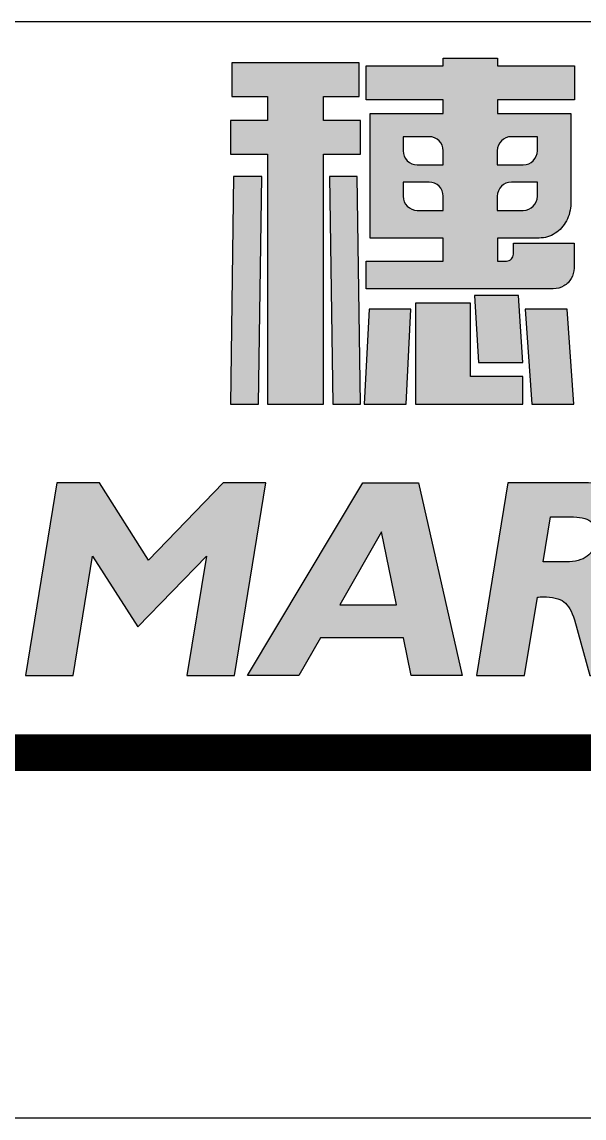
# Model space of a CAD drawing. Header units: millimetres. Extents: x 2011 to 2221, y 1238 to 1535.
# Drawn here: x 2182.6 to 2190.3, y 1237.92 to 1252.92 of the extents above; entities that cross this region are included whole.
import ezdxf

# ---------------------------------------------------------------- set-up
doc = ezdxf.new("R2010")
doc.units = ezdxf.units.MM

msp = doc.modelspace()

# ---------------------------------------------------------------- hatches: boundary and pattern name
at = {"linetype": 'Continuous'}
for points in [[(2186.729, 1247.687), (2186.729, 1251.107), (2187.239, 1251.107), (2187.239, 1251.13), (2187.239, 1251.13), (2187.239, 1251.51), (2187.239, 1251.51), (2187.239, 1251.571), (2186.729, 1251.571), (2186.729, 1251.896), (2187.219, 1251.896), (2187.219, 1251.97), (2187.219, 1252.349), (2187.219, 1252.36), (2185.475, 1252.36), (2185.475, 1251.896), (2185.965, 1251.896), (2185.965, 1251.571), (2185.455, 1251.571), (2185.455, 1251.51), (2185.455, 1251.51), (2185.455, 1251.13), (2185.455, 1251.13), (2185.455, 1251.107), (2185.965, 1251.107), (2185.965, 1247.687)], [(2185.84, 1247.687), (2185.885, 1250.805), (2185.5, 1250.805), (2185.455, 1247.687)], [(2187.239, 1247.687), (2187.194, 1250.805), (2186.814, 1250.805), (2186.859, 1247.687)], [(2189.463, 1247.687), (2189.463, 1248.067), (2188.743, 1248.067), (2188.743, 1249.071), (2187.989, 1249.071), (2187.989, 1247.687)], [(2189.463, 1248.257), (2189.403, 1249.176), (2188.798, 1249.176), (2188.853, 1248.257)], [(2187.864, 1247.687), (2187.929, 1248.986), (2187.354, 1248.986), (2187.289, 1247.687)], [(2190.158, 1247.687), (2190.068, 1248.986), (2189.493, 1248.986), (2189.583, 1247.687)]]:
    msp.add_hatch(color=0, dxfattribs=at).paths.add_polyline_path(points)
h = msp.add_hatch(color=0, dxfattribs=at)
edge = h.paths.add_edge_path()
edge.add_spline(control_points=[(2190.118, 1251.665), (2190.118, 1251.665), (2189.113, 1251.665), (2189.113, 1251.665), (2189.113, 1251.665), (2189.113, 1251.854), (2189.113, 1251.854), (2189.113, 1251.854), (2190.169, 1251.854), (2190.169, 1251.854), (2190.169, 1251.854), (2190.169, 1252.319), (2190.169, 1252.319), (2190.169, 1252.319), (2189.113, 1252.319), (2189.113, 1252.319), (2189.113, 1252.319), (2189.113, 1252.424), (2189.113, 1252.424), (2189.113, 1252.424), (2188.369, 1252.424), (2188.369, 1252.424), (2188.369, 1252.424), (2188.369, 1252.319), (2188.369, 1252.319), (2188.369, 1252.319), (2187.313, 1252.319), (2187.313, 1252.319), (2187.313, 1252.319), (2187.313, 1251.854), (2187.313, 1251.854), (2187.313, 1251.854), (2188.369, 1251.854), (2188.369, 1251.854), (2188.369, 1251.854), (2188.369, 1251.665), (2188.369, 1251.665), (2188.369, 1251.665), (2187.369, 1251.665), (2187.369, 1251.665), (2187.369, 1251.665), (2187.369, 1249.961), (2187.369, 1249.961), (2187.369, 1249.961), (2188.369, 1249.961), (2188.369, 1249.961), (2188.369, 1249.961), (2188.369, 1249.646), (2188.369, 1249.646), (2188.369, 1249.646), (2187.314, 1249.646), (2187.314, 1249.646), (2187.314, 1249.646), (2187.314, 1249.266), (2187.314, 1249.266), (2187.314, 1249.266), (2189.878, 1249.266), (2189.878, 1249.266), (2189.932, 1249.267), (2189.98, 1249.28), (2190.023, 1249.305), (2190.065, 1249.331), (2190.099, 1249.365), (2190.124, 1249.409), (2190.149, 1249.451), (2190.162, 1249.499), (2190.163, 1249.551), (2190.163, 1249.551), (2190.163, 1249.891), (2190.163, 1249.891), (2190.163, 1249.891), (2189.333, 1249.891), (2189.333, 1249.891), (2189.333, 1249.891), (2189.333, 1249.741), (2189.333, 1249.741), (2189.332, 1249.715), (2189.323, 1249.693), (2189.305, 1249.675), (2189.286, 1249.657), (2189.264, 1249.647), (2189.238, 1249.646), (2189.238, 1249.646), (2189.113, 1249.646), (2189.113, 1249.646), (2189.113, 1249.646), (2189.113, 1249.961), (2189.113, 1249.961), (2189.113, 1249.961), (2189.683, 1249.961), (2189.683, 1249.961), (2189.764, 1249.962), (2189.837, 1249.983), (2189.902, 1250.026), (2189.968, 1250.068), (2190.019, 1250.126), (2190.058, 1250.197), (2190.097, 1250.268), (2190.117, 1250.348), (2190.118, 1250.436), (2190.118, 1250.436), (2190.118, 1251.665), (2190.118, 1251.665), (2190.118, 1251.665), (2190.118, 1251.665), (2190.118, 1251.665)], knot_values=[0, 0, 0, 0, 1, 1, 1, 2, 2, 2, 3, 3, 3, 4, 4, 4, 5, 5, 5, 6, 6, 6, 7, 7, 7, 8, 8, 8, 9, 9, 9, 10, 10, 10, 11, 11, 11, 12, 12, 12, 13, 13, 13, 14, 14, 14, 15, 15, 15, 16, 16, 16, 17, 17, 17, 18, 18, 18, 19, 19, 19, 20, 20, 20, 21, 21, 21, 22, 22, 22, 23, 23, 23, 24, 24, 24, 25, 25, 25, 26, 26, 26, 27, 27, 27, 28, 28, 28, 29, 29, 29, 30, 30, 30, 31, 31, 31, 32, 32, 32, 33, 33, 33, 34, 34, 34, 35, 35, 35, 35], degree=3, periodic=0)
edge = h.paths.add_edge_path()
edge.add_spline(control_points=[(2189.66, 1250.727), (2189.66, 1250.727), (2189.66, 1250.534), (2189.66, 1250.534), (2189.66, 1250.427), (2189.573, 1250.34), (2189.467, 1250.34), (2189.467, 1250.34), (2189.111, 1250.34), (2189.111, 1250.34), (2189.111, 1250.34), (2189.111, 1250.534), (2189.111, 1250.534), (2189.111, 1250.64), (2189.198, 1250.727), (2189.304, 1250.727), (2189.304, 1250.727), (2189.66, 1250.727), (2189.66, 1250.727), (2189.66, 1250.727), (2189.66, 1250.727), (2189.66, 1250.727)], knot_values=[0, 0, 0, 0, 1, 1, 1, 2, 2, 2, 3, 3, 3, 4, 4, 4, 5, 5, 5, 6, 6, 6, 7, 7, 7, 7], degree=3, periodic=0)
edge = h.paths.add_edge_path()
edge.add_spline(control_points=[(2189.66, 1251.348), (2189.66, 1251.348), (2189.66, 1251.155), (2189.66, 1251.155), (2189.66, 1251.049), (2189.573, 1250.962), (2189.467, 1250.962), (2189.467, 1250.962), (2189.111, 1250.962), (2189.111, 1250.962), (2189.111, 1250.962), (2189.111, 1251.155), (2189.111, 1251.155), (2189.111, 1251.261), (2189.198, 1251.348), (2189.304, 1251.348), (2189.304, 1251.348), (2189.66, 1251.348), (2189.66, 1251.348), (2189.66, 1251.348), (2189.66, 1251.348), (2189.66, 1251.348)], knot_values=[0, 0, 0, 0, 1, 1, 1, 2, 2, 2, 3, 3, 3, 4, 4, 4, 5, 5, 5, 6, 6, 6, 7, 7, 7, 7], degree=3, periodic=0)
edge = h.paths.add_edge_path()
edge.add_spline(control_points=[(2187.821, 1250.727), (2187.821, 1250.727), (2188.178, 1250.727), (2188.178, 1250.727), (2188.284, 1250.727), (2188.371, 1250.64), (2188.371, 1250.534), (2188.371, 1250.534), (2188.371, 1250.34), (2188.371, 1250.34), (2188.371, 1250.34), (2188.015, 1250.34), (2188.015, 1250.34), (2187.908, 1250.34), (2187.821, 1250.427), (2187.821, 1250.534), (2187.821, 1250.534), (2187.821, 1250.727), (2187.821, 1250.727), (2187.821, 1250.727), (2187.821, 1250.727), (2187.821, 1250.727)], knot_values=[0, 0, 0, 0, 1, 1, 1, 2, 2, 2, 3, 3, 3, 4, 4, 4, 5, 5, 5, 6, 6, 6, 7, 7, 7, 7], degree=3, periodic=0)
edge = h.paths.add_edge_path()
edge.add_spline(control_points=[(2187.821, 1251.348), (2187.821, 1251.348), (2188.178, 1251.348), (2188.178, 1251.348), (2188.284, 1251.348), (2188.371, 1251.261), (2188.371, 1251.155), (2188.371, 1251.155), (2188.371, 1250.962), (2188.371, 1250.962), (2188.371, 1250.962), (2188.015, 1250.962), (2188.015, 1250.962), (2187.908, 1250.962), (2187.821, 1251.049), (2187.821, 1251.155), (2187.821, 1251.155), (2187.821, 1251.348), (2187.821, 1251.348)], knot_values=[0, 0, 0, 0, 1, 1, 1, 2, 2, 2, 3, 3, 3, 4, 4, 4, 5, 5, 5, 6, 6, 6, 6], degree=3, periodic=0)
h = msp.add_hatch(color=0, dxfattribs=at)
edge = h.paths.add_edge_path()
edge.add_spline(control_points=[(2188.825, 1243.975), (2188.825, 1243.975), (2189.256, 1246.612), (2189.256, 1246.612), (2189.256, 1246.612), (2190.229, 1246.612), (2190.229, 1246.612), (2190.588, 1246.612), (2190.842, 1246.55), (2190.993, 1246.425), (2191.143, 1246.301), (2191.197, 1246.108), (2191.154, 1245.847), (2191.13, 1245.701), (2191.072, 1245.576), (2190.98, 1245.473), (2190.888, 1245.369), (2190.758, 1245.281), (2190.59, 1245.21), (2190.652, 1245.186), (2190.704, 1245.146), (2190.747, 1245.09), (2190.79, 1245.034), (2190.824, 1244.963), (2190.849, 1244.878), (2190.849, 1244.878), (2191.122, 1243.975), (2191.122, 1243.975), (2191.122, 1243.975), (2190.378, 1243.975), (2190.378, 1243.975), (2190.378, 1243.975), (2190.167, 1244.735), (2190.167, 1244.735), (2190.132, 1244.855), (2190.084, 1244.938), (2190.022, 1244.983), (2189.961, 1245.029), (2189.866, 1245.051), (2189.739, 1245.051), (2189.73, 1245.051), (2189.716, 1245.051), (2189.7, 1245.05), (2189.683, 1245.048), (2189.67, 1245.048), (2189.661, 1245.048), (2189.661, 1245.048), (2189.486, 1243.975), (2189.486, 1243.975), (2189.486, 1243.975), (2188.825, 1243.975), (2188.825, 1243.975), (2188.825, 1243.975), (2188.825, 1243.975), (2188.825, 1243.975)], knot_values=[0, 0, 0, 0, 1, 1, 1, 2, 2, 2, 3, 3, 3, 4, 4, 4, 5, 5, 5, 6, 6, 6, 7, 7, 7, 8, 8, 8, 9, 9, 9, 10, 10, 10, 11, 11, 11, 12, 12, 12, 13, 13, 13, 14, 14, 14, 15, 15, 15, 16, 16, 16, 17, 17, 17, 18, 18, 18, 18], degree=3, periodic=0)
edge = h.paths.add_edge_path()
edge.add_spline(control_points=[(2190.057, 1245.53), (2190.179, 1245.53), (2190.274, 1245.556), (2190.342, 1245.607), (2190.41, 1245.657), (2190.452, 1245.735), (2190.469, 1245.839), (2190.485, 1245.939), (2190.467, 1246.014), (2190.413, 1246.066), (2190.359, 1246.118), (2190.274, 1246.144), (2190.157, 1246.144), (2190.157, 1246.144), (2189.84, 1246.144), (2189.84, 1246.144), (2189.84, 1246.144), (2189.74, 1245.53), (2189.74, 1245.53), (2189.74, 1245.53), (2190.057, 1245.53), (2190.057, 1245.53), (2190.057, 1245.53), (2190.057, 1245.53), (2190.057, 1245.53)], knot_values=[0, 0, 0, 0, 1, 1, 1, 2, 2, 2, 3, 3, 3, 4, 4, 4, 5, 5, 5, 6, 6, 6, 7, 7, 7, 8, 8, 8, 8], degree=3, periodic=0)
h.paths.add_polyline_path([(2191.97, 1243.975), (2192.32, 1246.122), (2191.448, 1246.122), (2191.528, 1246.612), (2193.968, 1246.612), (2193.888, 1246.122), (2193.016, 1246.122), (2192.665, 1243.975)])
h.paths.add_polyline_path([(2187.93, 1243.975), (2187.825, 1244.488), (2186.689, 1244.488), (2186.394, 1243.975), (2185.691, 1243.975), (2187.271, 1246.612), (2188.032, 1246.612), (2188.629, 1243.975)])
h.paths.add_polyline_path([(2183.301, 1243.975), (2183.568, 1245.607), (2184.187, 1244.642), (2185.128, 1245.607), (2184.861, 1243.975), (2185.51, 1243.975), (2185.94, 1246.612), (2185.358, 1246.612), (2184.335, 1245.551), (2183.662, 1246.612), (2183.08, 1246.612), (2182.649, 1243.975)])
h.paths.add_polyline_path([(2187.731, 1244.94), (2187.525, 1245.943), (2186.953, 1244.94)])

# ---------------------------------------------------------------- linework, layer by layer
at = {"color": 0, "linetype": 'Continuous'}
for p, q in [((2216.362, 1252.919), (2096.362, 1252.919)), ((2216.362, 1252.919), (2156.362, 1252.919)), ((2187.219, 1252.36), (2185.475, 1252.36)), ((2185.475, 1252.36), (2185.475, 1251.896)), ((2187.219, 1252.36), (2185.475, 1252.36)), ((2185.475, 1252.36), (2185.475, 1251.896)), ((2187.219, 1252.349), (2187.219, 1252.36)), ((2187.219, 1251.896), (2187.219, 1252.36)), ((2187.219, 1251.97), (2187.219, 1252.349)), ((2187.219, 1251.896), (2187.219, 1251.97)), ((2185.475, 1251.896), (2185.965, 1251.896)), ((2185.475, 1251.896), (2185.965, 1251.896)), ((2185.965, 1251.896), (2185.965, 1251.571)), ((2185.965, 1251.896), (2185.965, 1251.571)), ((2186.729, 1251.896), (2187.219, 1251.896)), ((2186.729, 1251.571), (2186.729, 1251.896)), ((2186.729, 1251.896), (2187.219, 1251.896)), ((2186.729, 1251.571), (2186.729, 1251.896)), ((2185.965, 1251.571), (2185.455, 1251.571)), ((2185.455, 1251.571), (2185.455, 1251.51)), ((2185.965, 1251.571), (2185.455, 1251.571)), ((2185.455, 1251.571), (2185.455, 1251.51)), ((2185.455, 1251.51), (2185.455, 1251.51)), ((2185.455, 1251.51), (2185.455, 1251.13)), ((2185.455, 1251.51), (2185.455, 1251.51)), ((2185.455, 1251.51), (2185.455, 1251.13)), ((2187.239, 1251.571), (2186.729, 1251.571)), ((2187.239, 1251.571), (2186.729, 1251.571)), ((2187.239, 1251.51), (2187.239, 1251.571)), ((2187.239, 1251.51), (2187.239, 1251.571)), ((2187.239, 1251.51), (2187.239, 1251.51)), ((2187.239, 1251.13), (2187.239, 1251.51)), ((2187.239, 1251.51), (2187.239, 1251.51)), ((2187.239, 1251.13), (2187.239, 1251.51)), ((2185.455, 1251.13), (2185.455, 1251.13)), ((2185.455, 1251.13), (2185.455, 1251.107)), ((2185.455, 1251.13), (2185.455, 1251.13)), ((2185.455, 1251.13), (2185.455, 1251.107)), ((2185.455, 1251.107), (2185.965, 1251.107)), ((2185.455, 1251.107), (2185.965, 1251.107)), ((2185.965, 1251.107), (2185.965, 1247.687)), ((2185.965, 1251.107), (2185.965, 1247.687)), ((2186.729, 1251.107), (2187.239, 1251.107)), ((2186.729, 1247.687), (2186.729, 1251.107)), ((2186.729, 1251.107), (2187.239, 1251.107)), ((2186.729, 1247.687), (2186.729, 1251.107)), ((2187.239, 1251.13), (2187.239, 1251.13)), ((2187.239, 1251.107), (2187.239, 1251.13)), ((2187.239, 1251.13), (2187.239, 1251.13)), ((2187.239, 1251.107), (2187.239, 1251.13)), ((2185.5, 1250.805), (2185.455, 1247.687)), ((2185.5, 1250.805), (2185.455, 1247.687)), ((2185.885, 1250.805), (2185.5, 1250.805)), ((2185.885, 1250.805), (2185.5, 1250.805)), ((2185.84, 1247.687), (2185.885, 1250.805)), ((2185.84, 1247.687), (2185.885, 1250.805)), ((2187.194, 1250.805), (2186.814, 1250.805)), ((2186.814, 1250.805), (2186.859, 1247.687)), ((2187.194, 1250.805), (2186.814, 1250.805)), ((2186.814, 1250.805), (2186.859, 1247.687)), ((2187.239, 1247.687), (2187.194, 1250.805)), ((2187.239, 1247.687), (2187.194, 1250.805)), ((2188.743, 1249.071), (2187.989, 1249.071)), ((2187.989, 1249.071), (2187.989, 1247.687)), ((2188.743, 1249.071), (2187.989, 1249.071)), ((2187.989, 1249.071), (2187.989, 1247.687)), ((2188.743, 1248.067), (2188.743, 1249.071)), ((2188.743, 1248.067), (2188.743, 1249.071)), ((2189.403, 1249.176), (2188.798, 1249.176)), ((2188.798, 1249.176), (2188.853, 1248.257)), ((2189.403, 1249.176), (2188.798, 1249.176)), ((2188.798, 1249.176), (2188.853, 1248.257)), ((2189.463, 1248.257), (2189.403, 1249.176)), ((2189.463, 1248.257), (2189.403, 1249.176)), ((2187.354, 1248.986), (2187.289, 1247.687)), ((2187.354, 1248.986), (2187.289, 1247.687)), ((2187.929, 1248.986), (2187.354, 1248.986)), ((2187.929, 1248.986), (2187.354, 1248.986)), ((2187.864, 1247.687), (2187.929, 1248.986)), ((2187.864, 1247.687), (2187.929, 1248.986)), ((2190.068, 1248.986), (2189.493, 1248.986)), ((2189.493, 1248.986), (2189.583, 1247.687)), ((2190.068, 1248.986), (2189.493, 1248.986)), ((2189.493, 1248.986), (2189.583, 1247.687)), ((2190.158, 1247.687), (2190.068, 1248.986)), ((2190.158, 1247.687), (2190.068, 1248.986)), ((2188.853, 1248.257), (2189.463, 1248.257)), ((2188.853, 1248.257), (2189.463, 1248.257)), ((2189.463, 1248.067), (2188.743, 1248.067)), ((2189.463, 1248.067), (2188.743, 1248.067)), ((2189.463, 1247.687), (2189.463, 1248.067)), ((2189.463, 1247.687), (2189.463, 1248.067)), ((2185.455, 1247.687), (2185.84, 1247.687)), ((2185.455, 1247.687), (2185.84, 1247.687)), ((2185.965, 1247.687), (2186.729, 1247.687)), ((2185.965, 1247.687), (2186.729, 1247.687)), ((2186.859, 1247.687), (2187.239, 1247.687)), ((2186.859, 1247.687), (2187.239, 1247.687)), ((2187.289, 1247.687), (2187.864, 1247.687)), ((2187.289, 1247.687), (2187.864, 1247.687)), ((2187.989, 1247.687), (2189.463, 1247.687)), ((2187.989, 1247.687), (2189.463, 1247.687)), ((2189.583, 1247.687), (2190.158, 1247.687)), ((2189.583, 1247.687), (2190.158, 1247.687)), ((2183.08, 1246.612), (2182.649, 1243.975)), ((2183.08, 1246.612), (2182.649, 1243.975)), ((2183.662, 1246.612), (2183.08, 1246.612)), ((2183.662, 1246.612), (2183.08, 1246.612)), ((2184.335, 1245.551), (2183.662, 1246.612)), ((2184.335, 1245.551), (2183.662, 1246.612)), ((2185.358, 1246.612), (2184.335, 1245.551)), ((2185.358, 1246.612), (2184.335, 1245.551)), ((2185.94, 1246.612), (2185.358, 1246.612)), ((2185.94, 1246.612), (2185.358, 1246.612)), ((2185.51, 1243.975), (2185.94, 1246.612)), ((2185.51, 1243.975), (2185.94, 1246.612)), ((2185.691, 1243.975), (2187.271, 1246.612)), ((2185.691, 1243.975), (2187.271, 1246.612)), ((2187.271, 1246.612), (2188.032, 1246.612)), ((2187.271, 1246.612), (2188.032, 1246.612)), ((2188.032, 1246.612), (2188.629, 1243.975)), ((2188.032, 1246.612), (2188.629, 1243.975)), ((2187.525, 1245.943), (2186.953, 1244.94)), ((2187.525, 1245.943), (2186.953, 1244.94)), ((2187.731, 1244.94), (2187.525, 1245.943)), ((2187.731, 1244.94), (2187.525, 1245.943)), ((2183.301, 1243.975), (2183.568, 1245.607)), ((2183.301, 1243.975), (2183.568, 1245.607)), ((2183.568, 1245.607), (2184.187, 1244.642)), ((2183.568, 1245.607), (2184.187, 1244.642)), ((2184.187, 1244.642), (2185.128, 1245.607)), ((2184.187, 1244.642), (2185.128, 1245.607)), ((2185.128, 1245.607), (2184.861, 1243.975)), ((2185.128, 1245.607), (2184.861, 1243.975)), ((2186.953, 1244.94), (2187.731, 1244.94)), ((2186.953, 1244.94), (2187.731, 1244.94)), ((2186.689, 1244.488), (2186.394, 1243.975)), ((2186.689, 1244.488), (2186.394, 1243.975)), ((2187.825, 1244.488), (2186.689, 1244.488)), ((2187.825, 1244.488), (2186.689, 1244.488)), ((2187.93, 1243.975), (2187.825, 1244.488)), ((2187.93, 1243.975), (2187.825, 1244.488)), ((2182.649, 1243.975), (2183.301, 1243.975)), ((2182.649, 1243.975), (2183.301, 1243.975)), ((2184.861, 1243.975), (2185.51, 1243.975)), ((2184.861, 1243.975), (2185.51, 1243.975)), ((2186.394, 1243.975), (2185.691, 1243.975)), ((2186.394, 1243.975), (2185.691, 1243.975)), ((2188.629, 1243.975), (2187.93, 1243.975)), ((2188.629, 1243.975), (2187.93, 1243.975)), ((2216.362, 1242.919), (2096.362, 1242.919)), ((2221.362, 1237.919), (2011.362, 1237.919))]:
    msp.add_line(p, q, dxfattribs=at)
at = {"color": 0, "linetype": 'Continuous', "const_width": 0.5}
msp.add_lwpolyline([(2216.362, 1242.919), (2036.362, 1242.919)], dxfattribs=at)
at = {"color": 0, "linetype": 'Continuous'}
for points, knots in [([(2190.118, 1251.665), (2190.118, 1251.665), (2189.113, 1251.665), (2189.113, 1251.665), (2189.113, 1251.665), (2189.113, 1251.854), (2189.113, 1251.854), (2189.113, 1251.854), (2190.169, 1251.854), (2190.169, 1251.854), (2190.169, 1251.854), (2190.169, 1252.319), (2190.169, 1252.319), (2190.169, 1252.319), (2189.113, 1252.319), (2189.113, 1252.319), (2189.113, 1252.319), (2189.113, 1252.424), (2189.113, 1252.424), (2189.113, 1252.424), (2188.369, 1252.424), (2188.369, 1252.424), (2188.369, 1252.424), (2188.369, 1252.319), (2188.369, 1252.319), (2188.369, 1252.319), (2187.313, 1252.319), (2187.313, 1252.319), (2187.313, 1252.319), (2187.313, 1251.854), (2187.313, 1251.854), (2187.313, 1251.854), (2188.369, 1251.854), (2188.369, 1251.854), (2188.369, 1251.854), (2188.369, 1251.665), (2188.369, 1251.665), (2188.369, 1251.665), (2187.369, 1251.665), (2187.369, 1251.665), (2187.369, 1251.665), (2187.369, 1249.961), (2187.369, 1249.961), (2187.369, 1249.961), (2188.369, 1249.961), (2188.369, 1249.961), (2188.369, 1249.961), (2188.369, 1249.646), (2188.369, 1249.646), (2188.369, 1249.646), (2187.314, 1249.646), (2187.314, 1249.646), (2187.314, 1249.646), (2187.314, 1249.266), (2187.314, 1249.266), (2187.314, 1249.266), (2189.878, 1249.266), (2189.878, 1249.266), (2189.932, 1249.267), (2189.98, 1249.28), (2190.023, 1249.305), (2190.065, 1249.331), (2190.099, 1249.365), (2190.124, 1249.409), (2190.149, 1249.451), (2190.162, 1249.499), (2190.163, 1249.551), (2190.163, 1249.551), (2190.163, 1249.891), (2190.163, 1249.891), (2190.163, 1249.891), (2189.333, 1249.891), (2189.333, 1249.891), (2189.333, 1249.891), (2189.333, 1249.741), (2189.333, 1249.741), (2189.332, 1249.715), (2189.323, 1249.693), (2189.305, 1249.675), (2189.286, 1249.657), (2189.264, 1249.647), (2189.238, 1249.646), (2189.238, 1249.646), (2189.113, 1249.646), (2189.113, 1249.646), (2189.113, 1249.646), (2189.113, 1249.961), (2189.113, 1249.961), (2189.113, 1249.961), (2189.683, 1249.961), (2189.683, 1249.961), (2189.764, 1249.962), (2189.837, 1249.983), (2189.902, 1250.026), (2189.968, 1250.068), (2190.019, 1250.126), (2190.058, 1250.197), (2190.097, 1250.268), (2190.117, 1250.348), (2190.118, 1250.436), (2190.118, 1250.436), (2190.118, 1251.665), (2190.118, 1251.665), (2190.118, 1251.665), (2190.118, 1251.665), (2190.118, 1251.665)], [0, 0, 0, 0, 1, 1, 1, 2, 2, 2, 3, 3, 3, 4, 4, 4, 5, 5, 5, 6, 6, 6, 7, 7, 7, 8, 8, 8, 9, 9, 9, 10, 10, 10, 11, 11, 11, 12, 12, 12, 13, 13, 13, 14, 14, 14, 15, 15, 15, 16, 16, 16, 17, 17, 17, 18, 18, 18, 19, 19, 19, 20, 20, 20, 21, 21, 21, 22, 22, 22, 23, 23, 23, 24, 24, 24, 25, 25, 25, 26, 26, 26, 27, 27, 27, 28, 28, 28, 29, 29, 29, 30, 30, 30, 31, 31, 31, 32, 32, 32, 33, 33, 33, 34, 34, 34, 35, 35, 35, 35]), ([(2190.118, 1251.665), (2190.118, 1251.665), (2189.113, 1251.665), (2189.113, 1251.665), (2189.113, 1251.665), (2189.113, 1251.854), (2189.113, 1251.854), (2189.113, 1251.854), (2190.169, 1251.854), (2190.169, 1251.854), (2190.169, 1251.854), (2190.169, 1252.319), (2190.169, 1252.319), (2190.169, 1252.319), (2189.113, 1252.319), (2189.113, 1252.319), (2189.113, 1252.319), (2189.113, 1252.424), (2189.113, 1252.424), (2189.113, 1252.424), (2188.369, 1252.424), (2188.369, 1252.424), (2188.369, 1252.424), (2188.369, 1252.319), (2188.369, 1252.319), (2188.369, 1252.319), (2187.313, 1252.319), (2187.313, 1252.319), (2187.313, 1252.319), (2187.313, 1251.854), (2187.313, 1251.854), (2187.313, 1251.854), (2188.369, 1251.854), (2188.369, 1251.854), (2188.369, 1251.854), (2188.369, 1251.665), (2188.369, 1251.665), (2188.369, 1251.665), (2187.369, 1251.665), (2187.369, 1251.665), (2187.369, 1251.665), (2187.369, 1249.961), (2187.369, 1249.961), (2187.369, 1249.961), (2188.369, 1249.961), (2188.369, 1249.961), (2188.369, 1249.961), (2188.369, 1249.646), (2188.369, 1249.646), (2188.369, 1249.646), (2187.314, 1249.646), (2187.314, 1249.646), (2187.314, 1249.646), (2187.314, 1249.266), (2187.314, 1249.266), (2187.314, 1249.266), (2189.878, 1249.266), (2189.878, 1249.266), (2189.932, 1249.267), (2189.98, 1249.28), (2190.023, 1249.305), (2190.065, 1249.331), (2190.099, 1249.365), (2190.124, 1249.409), (2190.149, 1249.451), (2190.162, 1249.499), (2190.163, 1249.551), (2190.163, 1249.551), (2190.163, 1249.891), (2190.163, 1249.891), (2190.163, 1249.891), (2189.333, 1249.891), (2189.333, 1249.891), (2189.333, 1249.891), (2189.333, 1249.741), (2189.333, 1249.741), (2189.332, 1249.715), (2189.323, 1249.693), (2189.305, 1249.675), (2189.286, 1249.657), (2189.264, 1249.647), (2189.238, 1249.646), (2189.238, 1249.646), (2189.113, 1249.646), (2189.113, 1249.646), (2189.113, 1249.646), (2189.113, 1249.961), (2189.113, 1249.961), (2189.113, 1249.961), (2189.683, 1249.961), (2189.683, 1249.961), (2189.764, 1249.962), (2189.837, 1249.983), (2189.902, 1250.026), (2189.968, 1250.068), (2190.019, 1250.126), (2190.058, 1250.197), (2190.097, 1250.268), (2190.117, 1250.348), (2190.118, 1250.436), (2190.118, 1250.436), (2190.118, 1251.665), (2190.118, 1251.665), (2190.118, 1251.665), (2190.118, 1251.665), (2190.118, 1251.665)], [0, 0, 0, 0, 1, 1, 1, 2, 2, 2, 3, 3, 3, 4, 4, 4, 5, 5, 5, 6, 6, 6, 7, 7, 7, 8, 8, 8, 9, 9, 9, 10, 10, 10, 11, 11, 11, 12, 12, 12, 13, 13, 13, 14, 14, 14, 15, 15, 15, 16, 16, 16, 17, 17, 17, 18, 18, 18, 19, 19, 19, 20, 20, 20, 21, 21, 21, 22, 22, 22, 23, 23, 23, 24, 24, 24, 25, 25, 25, 26, 26, 26, 27, 27, 27, 28, 28, 28, 29, 29, 29, 30, 30, 30, 31, 31, 31, 32, 32, 32, 33, 33, 33, 34, 34, 34, 35, 35, 35, 35]), ([(2187.821, 1251.348), (2187.821, 1251.348), (2188.178, 1251.348), (2188.178, 1251.348), (2188.284, 1251.348), (2188.371, 1251.261), (2188.371, 1251.155), (2188.371, 1251.155), (2188.371, 1250.962), (2188.371, 1250.962), (2188.371, 1250.962), (2188.015, 1250.962), (2188.015, 1250.962), (2187.908, 1250.962), (2187.821, 1251.049), (2187.821, 1251.155), (2187.821, 1251.155), (2187.821, 1251.348), (2187.821, 1251.348)], [0, 0, 0, 0, 1, 1, 1, 2, 2, 2, 3, 3, 3, 4, 4, 4, 5, 5, 5, 6, 6, 6, 6]), ([(2187.821, 1251.348), (2187.821, 1251.348), (2188.178, 1251.348), (2188.178, 1251.348), (2188.284, 1251.348), (2188.371, 1251.261), (2188.371, 1251.155), (2188.371, 1251.155), (2188.371, 1250.962), (2188.371, 1250.962), (2188.371, 1250.962), (2188.015, 1250.962), (2188.015, 1250.962), (2187.908, 1250.962), (2187.821, 1251.049), (2187.821, 1251.155), (2187.821, 1251.155), (2187.821, 1251.348), (2187.821, 1251.348)], [0, 0, 0, 0, 1, 1, 1, 2, 2, 2, 3, 3, 3, 4, 4, 4, 5, 5, 5, 6, 6, 6, 6]), ([(2189.66, 1251.348), (2189.66, 1251.348), (2189.66, 1251.155), (2189.66, 1251.155), (2189.66, 1251.049), (2189.573, 1250.962), (2189.467, 1250.962), (2189.467, 1250.962), (2189.111, 1250.962), (2189.111, 1250.962), (2189.111, 1250.962), (2189.111, 1251.155), (2189.111, 1251.155), (2189.111, 1251.261), (2189.198, 1251.348), (2189.304, 1251.348), (2189.304, 1251.348), (2189.66, 1251.348), (2189.66, 1251.348), (2189.66, 1251.348), (2189.66, 1251.348), (2189.66, 1251.348)], [0, 0, 0, 0, 1, 1, 1, 2, 2, 2, 3, 3, 3, 4, 4, 4, 5, 5, 5, 6, 6, 6, 7, 7, 7, 7]), ([(2189.66, 1251.348), (2189.66, 1251.348), (2189.66, 1251.155), (2189.66, 1251.155), (2189.66, 1251.049), (2189.573, 1250.962), (2189.467, 1250.962), (2189.467, 1250.962), (2189.111, 1250.962), (2189.111, 1250.962), (2189.111, 1250.962), (2189.111, 1251.155), (2189.111, 1251.155), (2189.111, 1251.261), (2189.198, 1251.348), (2189.304, 1251.348), (2189.304, 1251.348), (2189.66, 1251.348), (2189.66, 1251.348), (2189.66, 1251.348), (2189.66, 1251.348), (2189.66, 1251.348)], [0, 0, 0, 0, 1, 1, 1, 2, 2, 2, 3, 3, 3, 4, 4, 4, 5, 5, 5, 6, 6, 6, 7, 7, 7, 7]), ([(2187.821, 1250.727), (2187.821, 1250.727), (2188.178, 1250.727), (2188.178, 1250.727), (2188.284, 1250.727), (2188.371, 1250.64), (2188.371, 1250.534), (2188.371, 1250.534), (2188.371, 1250.34), (2188.371, 1250.34), (2188.371, 1250.34), (2188.015, 1250.34), (2188.015, 1250.34), (2187.908, 1250.34), (2187.821, 1250.427), (2187.821, 1250.534), (2187.821, 1250.534), (2187.821, 1250.727), (2187.821, 1250.727), (2187.821, 1250.727), (2187.821, 1250.727), (2187.821, 1250.727)], [0, 0, 0, 0, 1, 1, 1, 2, 2, 2, 3, 3, 3, 4, 4, 4, 5, 5, 5, 6, 6, 6, 7, 7, 7, 7]), ([(2187.821, 1250.727), (2187.821, 1250.727), (2188.178, 1250.727), (2188.178, 1250.727), (2188.284, 1250.727), (2188.371, 1250.64), (2188.371, 1250.534), (2188.371, 1250.534), (2188.371, 1250.34), (2188.371, 1250.34), (2188.371, 1250.34), (2188.015, 1250.34), (2188.015, 1250.34), (2187.908, 1250.34), (2187.821, 1250.427), (2187.821, 1250.534), (2187.821, 1250.534), (2187.821, 1250.727), (2187.821, 1250.727), (2187.821, 1250.727), (2187.821, 1250.727), (2187.821, 1250.727)], [0, 0, 0, 0, 1, 1, 1, 2, 2, 2, 3, 3, 3, 4, 4, 4, 5, 5, 5, 6, 6, 6, 7, 7, 7, 7]), ([(2189.66, 1250.727), (2189.66, 1250.727), (2189.66, 1250.534), (2189.66, 1250.534), (2189.66, 1250.427), (2189.573, 1250.34), (2189.467, 1250.34), (2189.467, 1250.34), (2189.111, 1250.34), (2189.111, 1250.34), (2189.111, 1250.34), (2189.111, 1250.534), (2189.111, 1250.534), (2189.111, 1250.64), (2189.198, 1250.727), (2189.304, 1250.727), (2189.304, 1250.727), (2189.66, 1250.727), (2189.66, 1250.727), (2189.66, 1250.727), (2189.66, 1250.727), (2189.66, 1250.727)], [0, 0, 0, 0, 1, 1, 1, 2, 2, 2, 3, 3, 3, 4, 4, 4, 5, 5, 5, 6, 6, 6, 7, 7, 7, 7]), ([(2189.66, 1250.727), (2189.66, 1250.727), (2189.66, 1250.534), (2189.66, 1250.534), (2189.66, 1250.427), (2189.573, 1250.34), (2189.467, 1250.34), (2189.467, 1250.34), (2189.111, 1250.34), (2189.111, 1250.34), (2189.111, 1250.34), (2189.111, 1250.534), (2189.111, 1250.534), (2189.111, 1250.64), (2189.198, 1250.727), (2189.304, 1250.727), (2189.304, 1250.727), (2189.66, 1250.727), (2189.66, 1250.727), (2189.66, 1250.727), (2189.66, 1250.727), (2189.66, 1250.727)], [0, 0, 0, 0, 1, 1, 1, 2, 2, 2, 3, 3, 3, 4, 4, 4, 5, 5, 5, 6, 6, 6, 7, 7, 7, 7]), ([(2188.825, 1243.975), (2188.825, 1243.975), (2189.256, 1246.612), (2189.256, 1246.612), (2189.256, 1246.612), (2190.229, 1246.612), (2190.229, 1246.612), (2190.588, 1246.612), (2190.842, 1246.55), (2190.993, 1246.425), (2191.143, 1246.301), (2191.197, 1246.108), (2191.154, 1245.847), (2191.13, 1245.701), (2191.072, 1245.576), (2190.98, 1245.473), (2190.888, 1245.369), (2190.758, 1245.281), (2190.59, 1245.21), (2190.652, 1245.186), (2190.704, 1245.146), (2190.747, 1245.09), (2190.79, 1245.034), (2190.824, 1244.963), (2190.849, 1244.878), (2190.849, 1244.878), (2191.122, 1243.975), (2191.122, 1243.975), (2191.122, 1243.975), (2190.378, 1243.975), (2190.378, 1243.975), (2190.378, 1243.975), (2190.167, 1244.735), (2190.167, 1244.735), (2190.132, 1244.855), (2190.084, 1244.938), (2190.022, 1244.983), (2189.961, 1245.029), (2189.866, 1245.051), (2189.739, 1245.051), (2189.73, 1245.051), (2189.716, 1245.051), (2189.7, 1245.05), (2189.683, 1245.048), (2189.67, 1245.048), (2189.661, 1245.048), (2189.661, 1245.048), (2189.486, 1243.975), (2189.486, 1243.975), (2189.486, 1243.975), (2188.825, 1243.975), (2188.825, 1243.975), (2188.825, 1243.975), (2188.825, 1243.975), (2188.825, 1243.975)], [0, 0, 0, 0, 1, 1, 1, 2, 2, 2, 3, 3, 3, 4, 4, 4, 5, 5, 5, 6, 6, 6, 7, 7, 7, 8, 8, 8, 9, 9, 9, 10, 10, 10, 11, 11, 11, 12, 12, 12, 13, 13, 13, 14, 14, 14, 15, 15, 15, 16, 16, 16, 17, 17, 17, 18, 18, 18, 18]), ([(2188.825, 1243.975), (2188.825, 1243.975), (2189.256, 1246.612), (2189.256, 1246.612), (2189.256, 1246.612), (2190.229, 1246.612), (2190.229, 1246.612), (2190.588, 1246.612), (2190.842, 1246.55), (2190.993, 1246.425), (2191.143, 1246.301), (2191.197, 1246.108), (2191.154, 1245.847), (2191.13, 1245.701), (2191.072, 1245.576), (2190.98, 1245.473), (2190.888, 1245.369), (2190.758, 1245.281), (2190.59, 1245.21), (2190.652, 1245.186), (2190.704, 1245.146), (2190.747, 1245.09), (2190.79, 1245.034), (2190.824, 1244.963), (2190.849, 1244.878), (2190.849, 1244.878), (2191.122, 1243.975), (2191.122, 1243.975), (2191.122, 1243.975), (2190.378, 1243.975), (2190.378, 1243.975), (2190.378, 1243.975), (2190.167, 1244.735), (2190.167, 1244.735), (2190.132, 1244.855), (2190.084, 1244.938), (2190.022, 1244.983), (2189.961, 1245.029), (2189.866, 1245.051), (2189.739, 1245.051), (2189.73, 1245.051), (2189.716, 1245.051), (2189.7, 1245.05), (2189.683, 1245.048), (2189.67, 1245.048), (2189.661, 1245.048), (2189.661, 1245.048), (2189.486, 1243.975), (2189.486, 1243.975), (2189.486, 1243.975), (2188.825, 1243.975), (2188.825, 1243.975), (2188.825, 1243.975), (2188.825, 1243.975), (2188.825, 1243.975)], [0, 0, 0, 0, 1, 1, 1, 2, 2, 2, 3, 3, 3, 4, 4, 4, 5, 5, 5, 6, 6, 6, 7, 7, 7, 8, 8, 8, 9, 9, 9, 10, 10, 10, 11, 11, 11, 12, 12, 12, 13, 13, 13, 14, 14, 14, 15, 15, 15, 16, 16, 16, 17, 17, 17, 18, 18, 18, 18]), ([(2190.057, 1245.53), (2190.179, 1245.53), (2190.274, 1245.556), (2190.342, 1245.607), (2190.41, 1245.657), (2190.452, 1245.735), (2190.469, 1245.839), (2190.485, 1245.939), (2190.467, 1246.014), (2190.413, 1246.066), (2190.359, 1246.118), (2190.274, 1246.144), (2190.157, 1246.144), (2190.157, 1246.144), (2189.84, 1246.144), (2189.84, 1246.144), (2189.84, 1246.144), (2189.74, 1245.53), (2189.74, 1245.53), (2189.74, 1245.53), (2190.057, 1245.53), (2190.057, 1245.53), (2190.057, 1245.53), (2190.057, 1245.53), (2190.057, 1245.53)], [0, 0, 0, 0, 1, 1, 1, 2, 2, 2, 3, 3, 3, 4, 4, 4, 5, 5, 5, 6, 6, 6, 7, 7, 7, 8, 8, 8, 8]), ([(2190.057, 1245.53), (2190.179, 1245.53), (2190.274, 1245.556), (2190.342, 1245.607), (2190.41, 1245.657), (2190.452, 1245.735), (2190.469, 1245.839), (2190.485, 1245.939), (2190.467, 1246.014), (2190.413, 1246.066), (2190.359, 1246.118), (2190.274, 1246.144), (2190.157, 1246.144), (2190.157, 1246.144), (2189.84, 1246.144), (2189.84, 1246.144), (2189.84, 1246.144), (2189.74, 1245.53), (2189.74, 1245.53), (2189.74, 1245.53), (2190.057, 1245.53), (2190.057, 1245.53), (2190.057, 1245.53), (2190.057, 1245.53), (2190.057, 1245.53)], [0, 0, 0, 0, 1, 1, 1, 2, 2, 2, 3, 3, 3, 4, 4, 4, 5, 5, 5, 6, 6, 6, 7, 7, 7, 8, 8, 8, 8])]:
    msp.add_open_spline(points, degree=3, knots=knots, dxfattribs=at)

doc.saveas('drawing.dxf')
